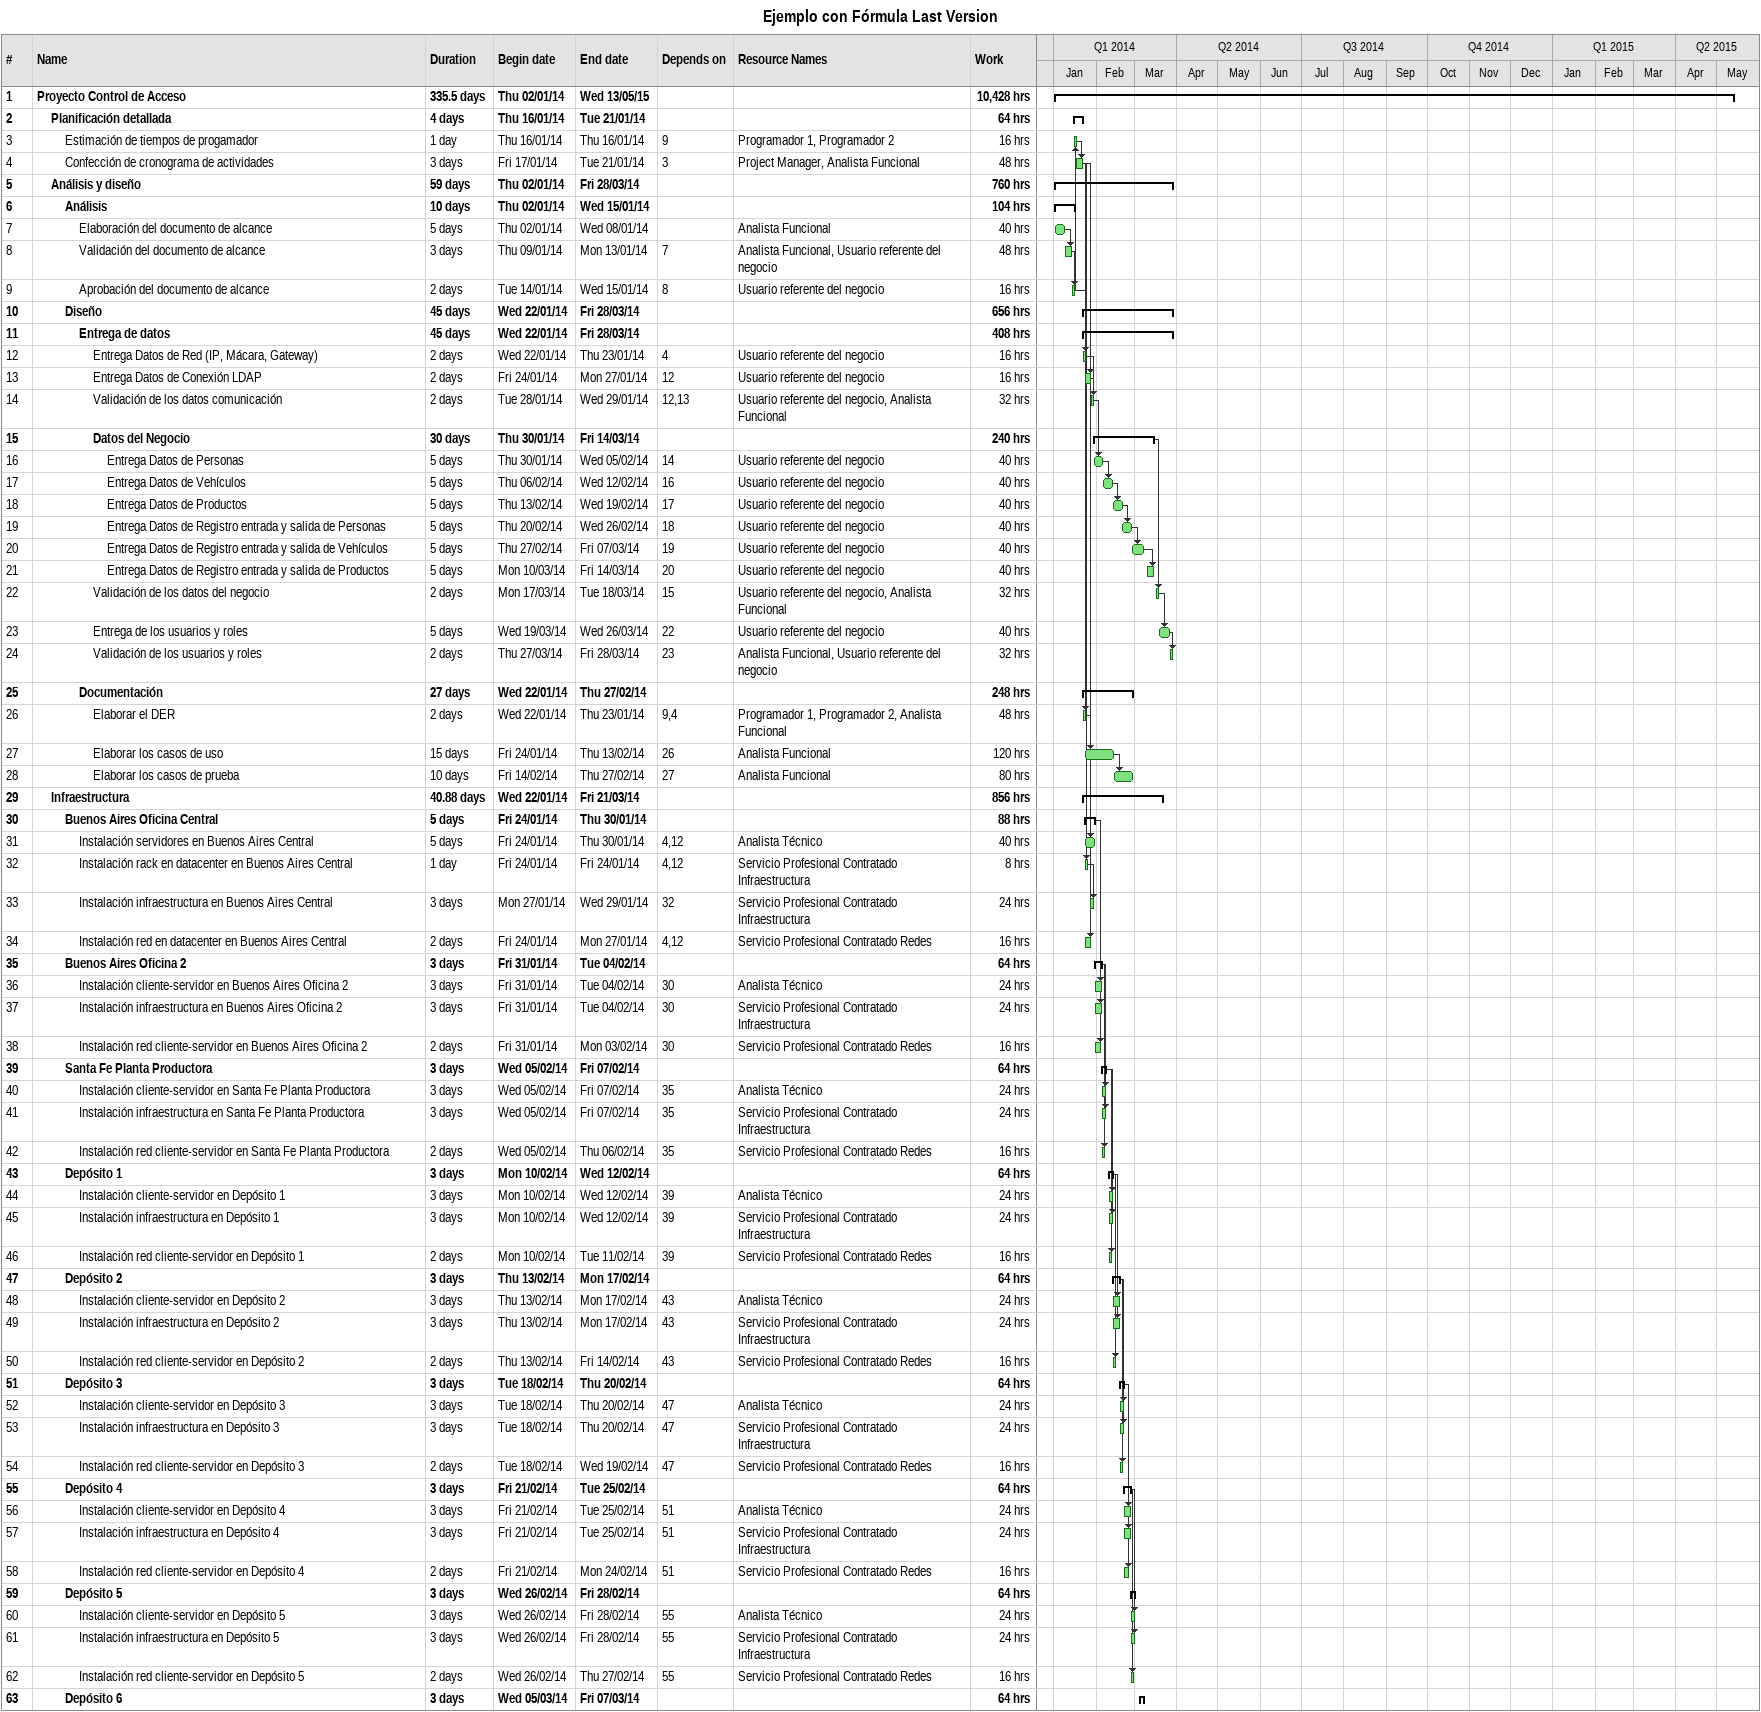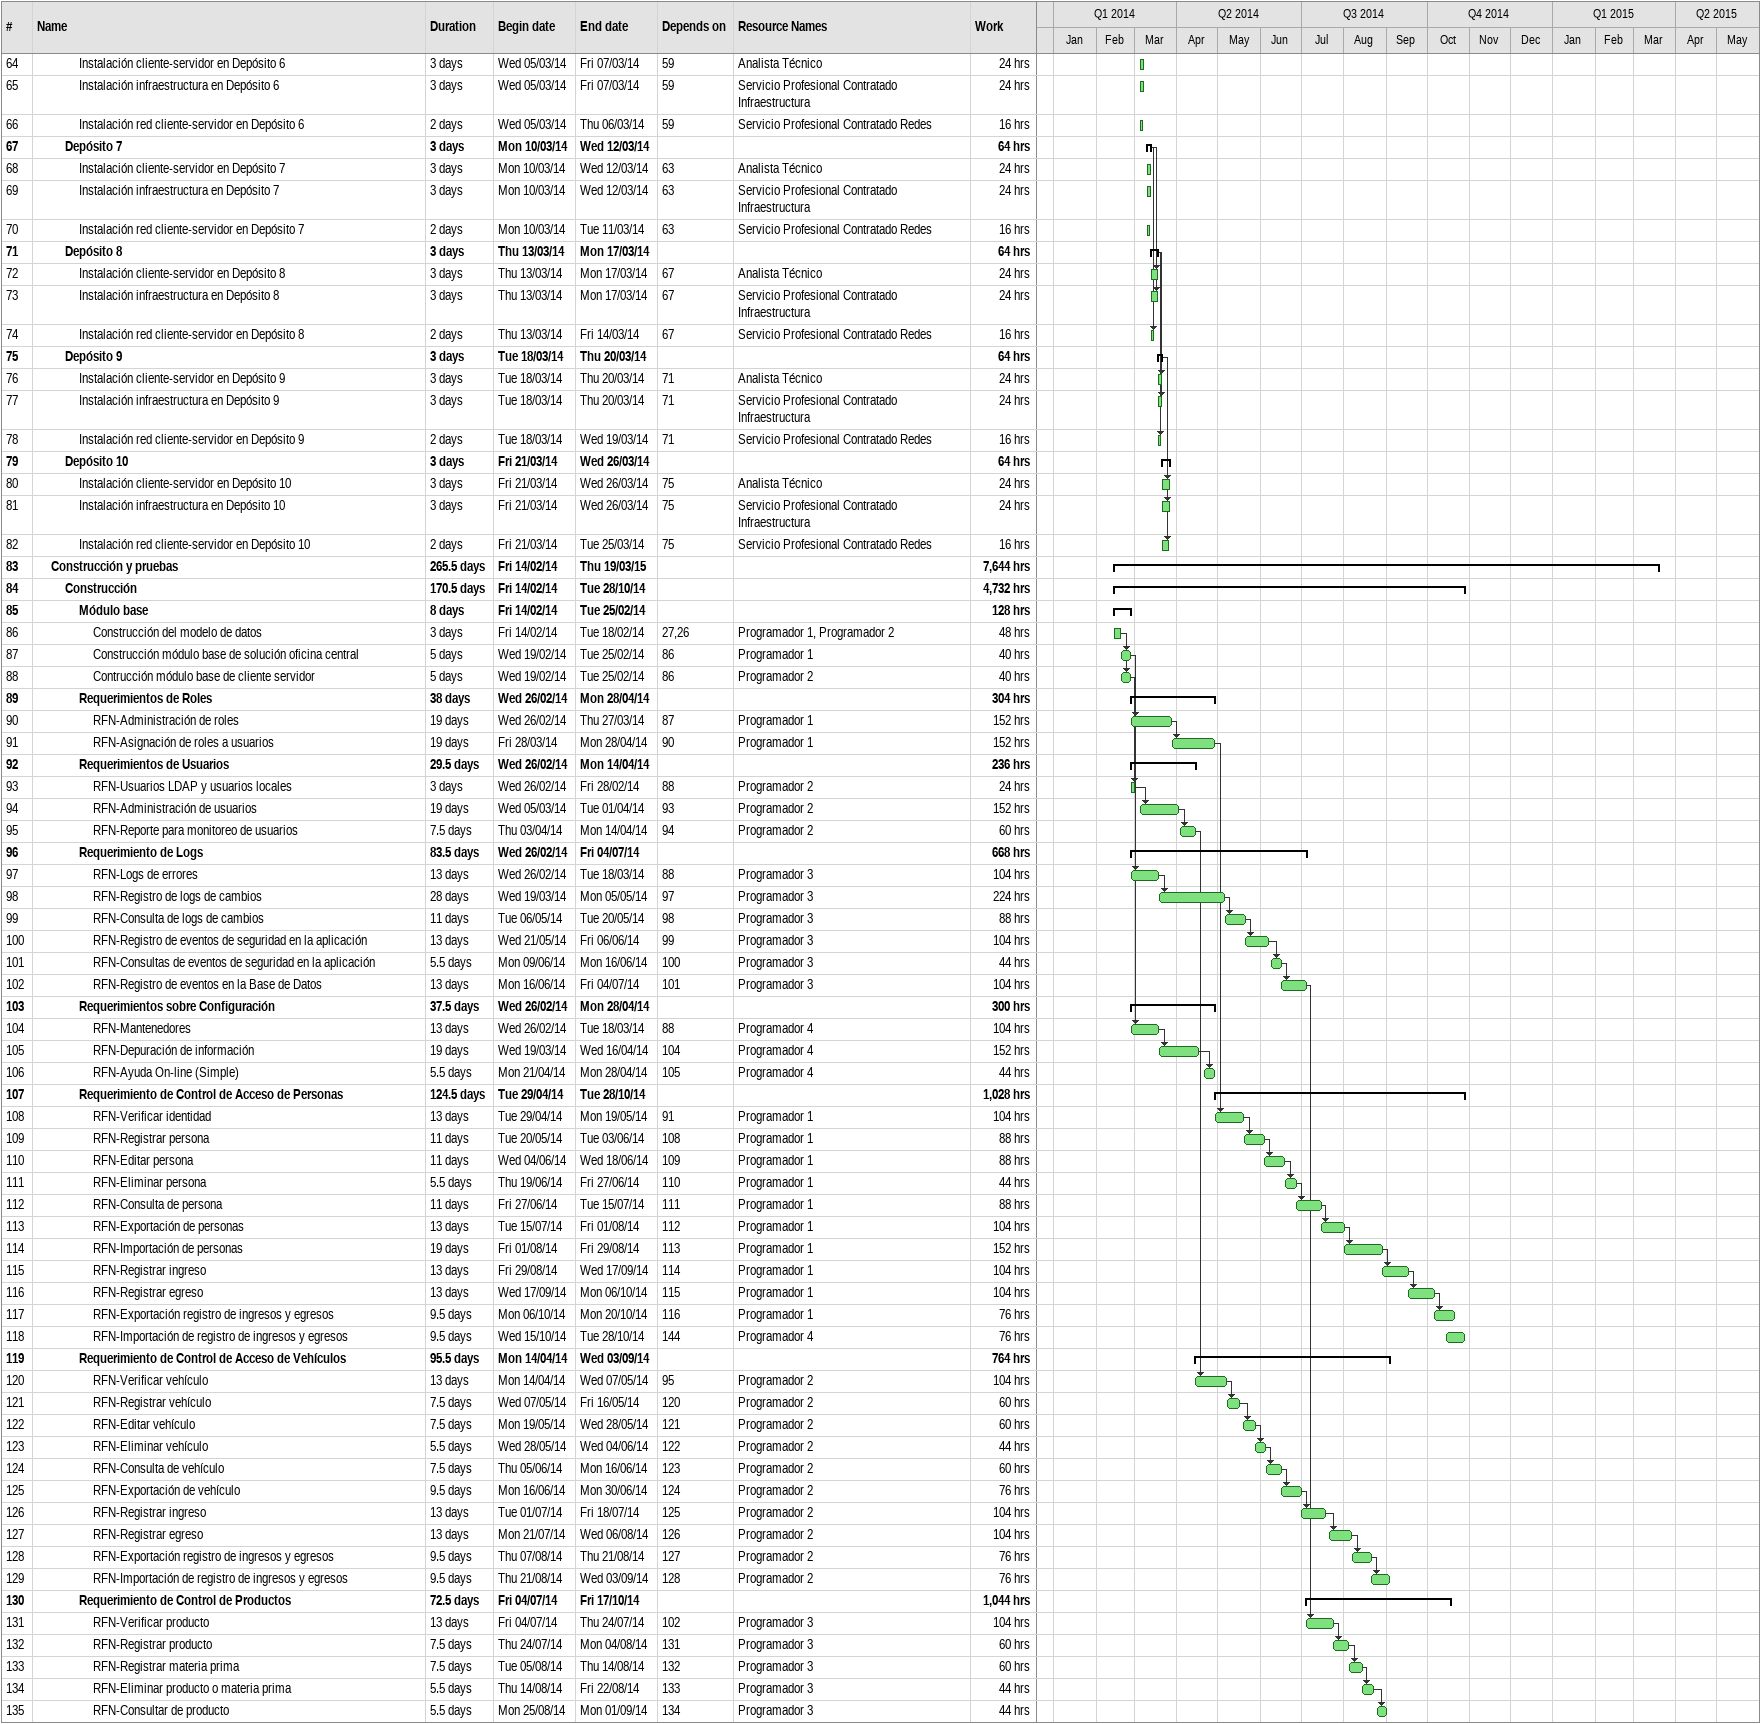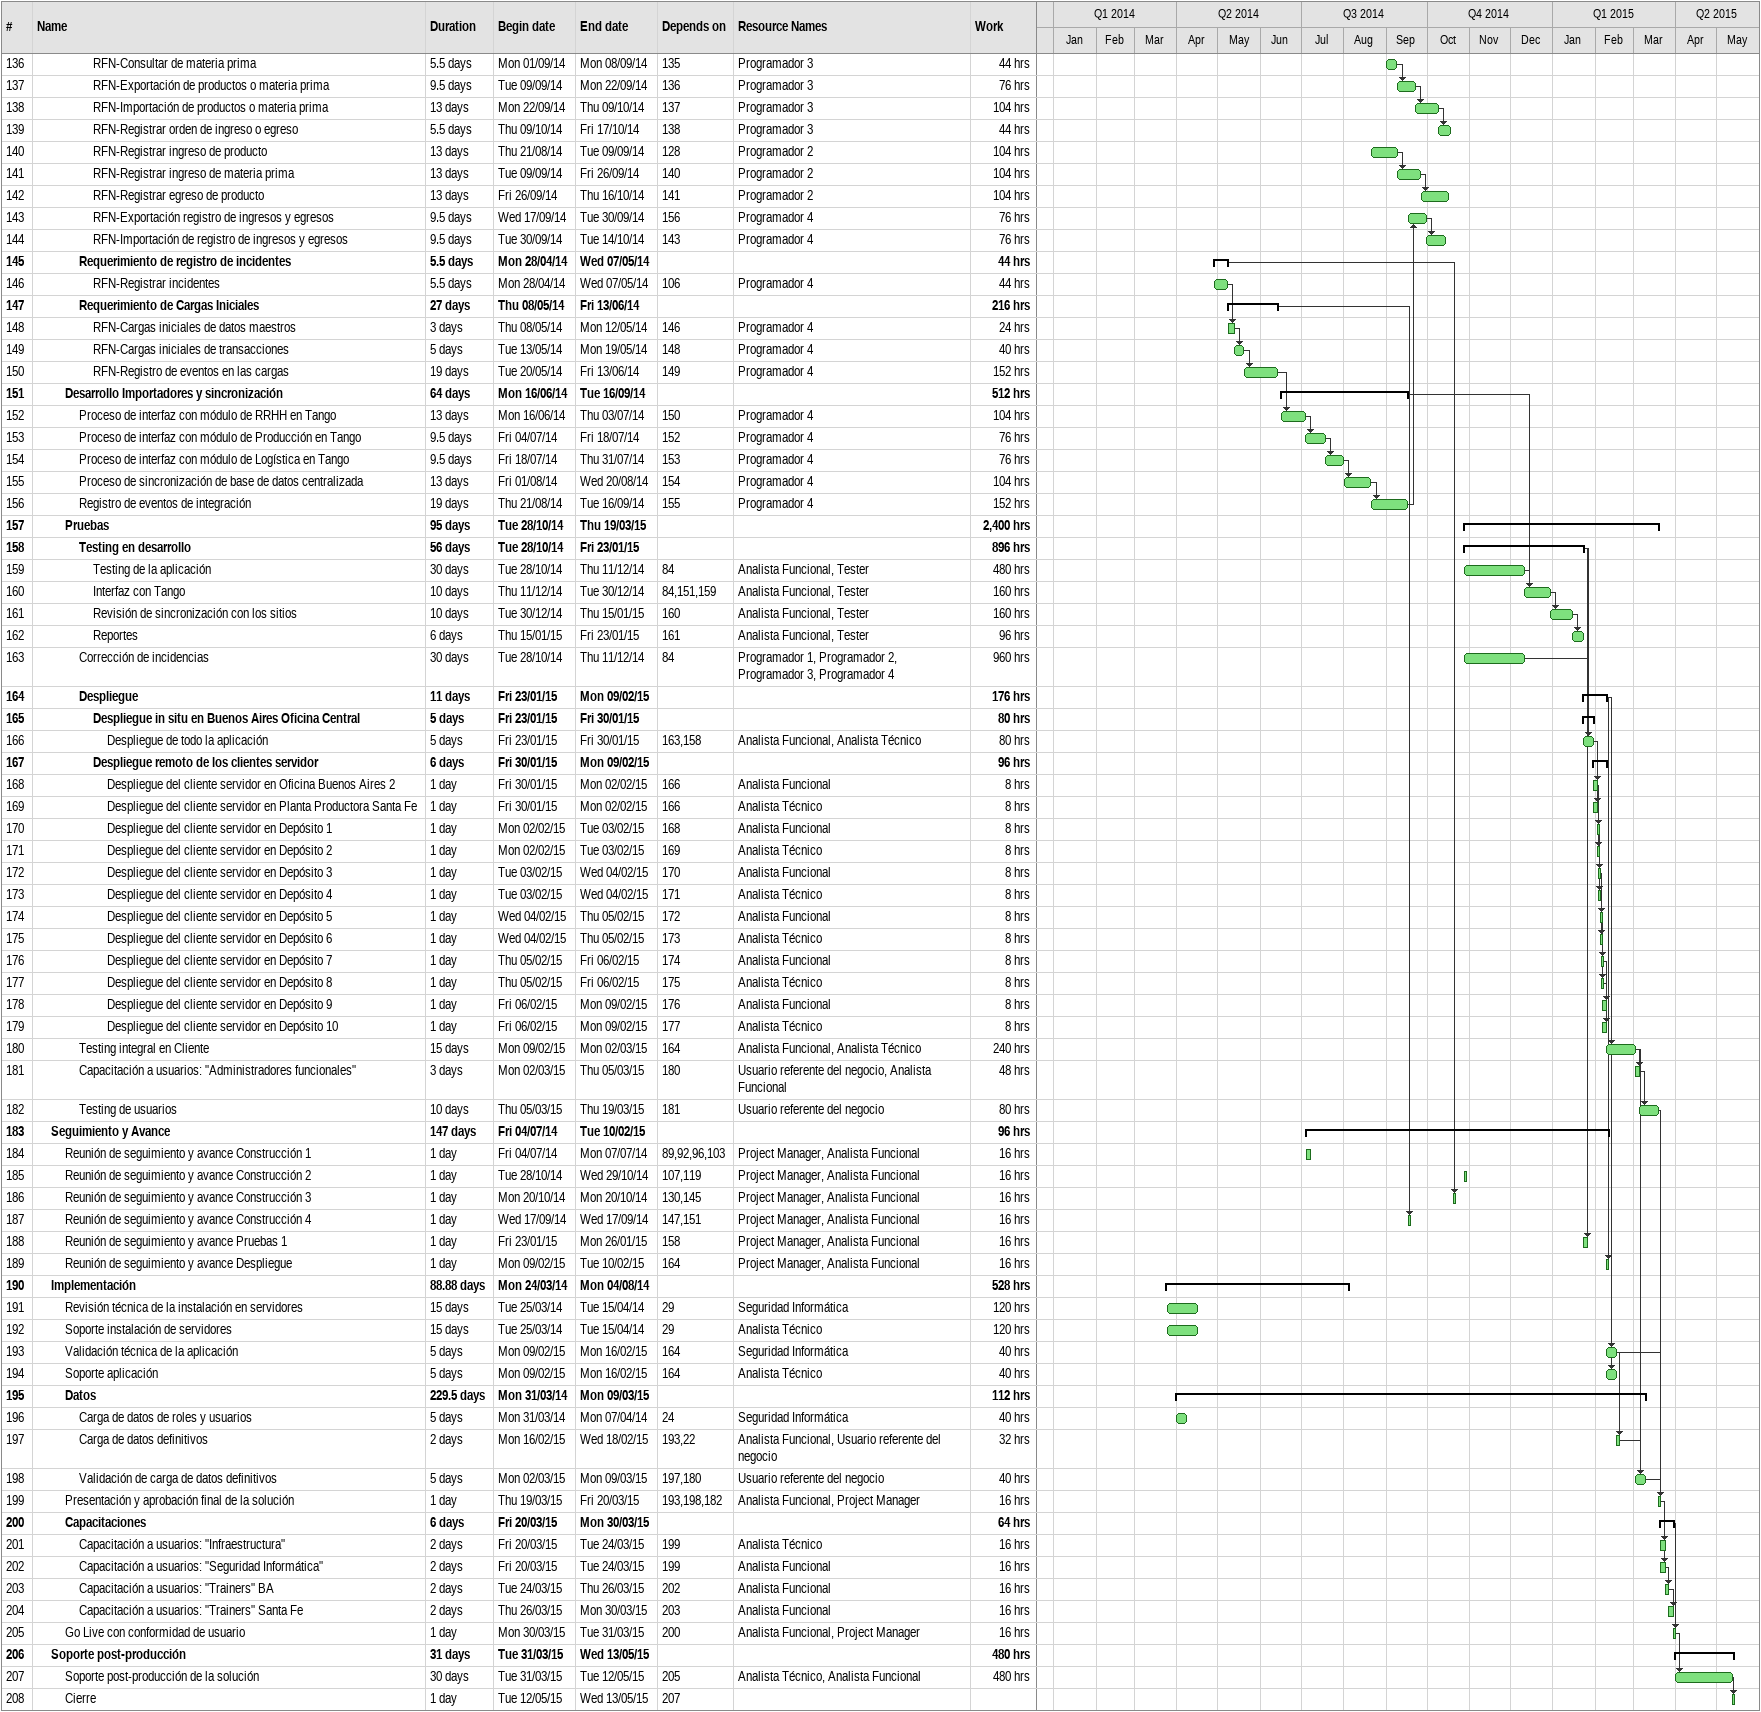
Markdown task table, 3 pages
Ejemplo con Fórmula Last Version

| ID | Level | Task | Duration | Start | Finish | Predecessors | Resources | Work (h) |
|---|---|---|---|---|---|---|---|---|
| 1 | 1 | **Proyecto Control de Acceso** | 335.5d | 2014-01-02 | 2015-05-13 |  |  | 10428 |
| 2 | 2 | **Planificación detallada** | 4d | 2014-01-16 | 2014-01-21 |  |  | 64 |
| 3 | 3 | Estimación de tiempos de progamador | 1d | 2014-01-16 | 2014-01-16 | 9 | Programador 1, Programador 2 | 16 |
| 4 | 3 | Confección de cronograma de actividades | 3d | 2014-01-17 | 2014-01-21 | 3 | Project Manager, Analista Funcional | 48 |
| 5 | 2 | **Análisis y diseño** | 59d | 2014-01-02 | 2014-03-28 |  |  | 760 |
| 6 | 3 | **Análisis** | 10d | 2014-01-02 | 2014-01-15 |  |  | 104 |
| 7 | 4 | Elaboración del documento de alcance | 5d | 2014-01-02 | 2014-01-08 |  | Analista Funcional | 40 |
| 8 | 4 | Validación del documento de alcance | 3d | 2014-01-09 | 2014-01-13 | 7 | Analista Funcional, Usuario referente del negocio | 48 |
| 9 | 4 | Aprobación del documento de alcance | 2d | 2014-01-14 | 2014-01-15 | 8 | Usuario referente del negocio | 16 |
| 10 | 3 | **Diseño** | 45d | 2014-01-22 | 2014-03-28 |  |  | 656 |
| 11 | 4 | **Entrega de datos** | 45d | 2014-01-22 | 2014-03-28 |  |  | 408 |
| 12 | 5 | Entrega Datos de Red (IP, Mácara, Gateway) | 2d | 2014-01-22 | 2014-01-23 | 4 | Usuario referente del negocio | 16 |
| 13 | 5 | Entrega Datos de Conexión LDAP | 2d | 2014-01-24 | 2014-01-27 | 12 | Usuario referente del negocio | 16 |
| 14 | 5 | Validación de los datos comunicación | 2d | 2014-01-28 | 2014-01-29 | 12, 13 | Usuario referente del negocio, Analista Funcional | 32 |
| 15 | 5 | **Datos del Negocio** | 30d | 2014-01-30 | 2014-03-14 |  |  | 240 |
| 16 | 6 | Entrega Datos de Personas | 5d | 2014-01-30 | 2014-02-05 | 14 | Usuario referente del negocio | 40 |
| 17 | 6 | Entrega Datos de Vehículos | 5d | 2014-02-06 | 2014-02-12 | 16 | Usuario referente del negocio | 40 |
| 18 | 6 | Entrega Datos de Productos | 5d | 2014-02-13 | 2014-02-19 | 17 | Usuario referente del negocio | 40 |
| 19 | 6 | Entrega Datos de Registro entrada y salida de Personas | 5d | 2014-02-20 | 2014-02-26 | 18 | Usuario referente del negocio | 40 |
| 20 | 6 | Entrega Datos de Registro entrada y salida de Vehículos | 5d | 2014-02-27 | 2014-03-07 | 19 | Usuario referente del negocio | 40 |
| 21 | 6 | Entrega Datos de Registro entrada y salida de Productos | 5d | 2014-03-10 | 2014-03-14 | 20 | Usuario referente del negocio | 40 |
| 22 | 5 | Validación de los datos del negocio | 2d | 2014-03-17 | 2014-03-18 | 15 | Usuario referente del negocio, Analista Funcional | 32 |
| 23 | 5 | Entrega de los usuarios y roles | 5d | 2014-03-19 | 2014-03-26 | 22 | Usuario referente del negocio | 40 |
| 24 | 5 | Validación de los usuarios y roles | 2d | 2014-03-27 | 2014-03-28 | 23 | Analista Funcional, Usuario referente del negocio | 32 |
| 25 | 4 | **Documentación** | 27d | 2014-01-22 | 2014-02-27 |  |  | 248 |
| 26 | 5 | Elaborar el DER | 2d | 2014-01-22 | 2014-01-23 | 9, 4 | Programador 1, Programador 2, Analista Funcional | 48 |
| 27 | 5 | Elaborar los casos de uso | 15d | 2014-01-24 | 2014-02-13 | 26 | Analista Funcional | 120 |
| 28 | 5 | Elaborar los casos de prueba | 10d | 2014-02-14 | 2014-02-27 | 27 | Analista Funcional | 80 |
| 29 | 2 | **Infraestructura** | 40.88d | 2014-01-22 | 2014-03-21 |  |  | 856 |
| 30 | 3 | **Buenos Aires Oficina Central** | 5d | 2014-01-24 | 2014-01-30 |  |  | 88 |
| 31 | 4 | Instalación servidores en Buenos Aires Central | 5d | 2014-01-24 | 2014-01-30 | 4, 12 | Analista Técnico | 40 |
| 32 | 4 | Instalación rack en datacenter en Buenos Aires Central | 1d | 2014-01-24 | 2014-01-24 | 4, 12 | Servicio Profesional Contratado Infraestructura | 8 |
| 33 | 4 | Instalación infraestructura en Buenos Aires Central | 3d | 2014-01-27 | 2014-01-29 | 32 | Servicio Profesional Contratado Infraestructura | 24 |
| 34 | 4 | Instalación red en datacenter en Buenos Aires Central | 2d | 2014-01-24 | 2014-01-27 | 4, 12 | Servicio Profesional Contratado Redes | 16 |
| 35 | 3 | **Buenos Aires Oficina 2** | 3d | 2014-01-31 | 2014-02-04 |  |  | 64 |
| 36 | 4 | Instalación cliente-servidor en Buenos Aires Oficina 2 | 3d | 2014-01-31 | 2014-02-04 | 30 | Analista Técnico | 24 |
| 37 | 4 | Instalación infraestructura en Buenos Aires Oficina 2 | 3d | 2014-01-31 | 2014-02-04 | 30 | Servicio Profesional Contratado Infraestructura | 24 |
| 38 | 4 | Instalación red cliente-servidor en Buenos Aires Oficina 2 | 2d | 2014-01-31 | 2014-02-03 | 30 | Servicio Profesional Contratado Redes | 16 |
| 39 | 3 | **Santa Fe Planta Productora** | 3d | 2014-02-05 | 2014-02-07 |  |  | 64 |
| 40 | 4 | Instalación cliente-servidor en Santa Fe Planta Productora | 3d | 2014-02-05 | 2014-02-07 | 35 | Analista Técnico | 24 |
| 41 | 4 | Instalación infraestructura en Santa Fe Planta Productora | 3d | 2014-02-05 | 2014-02-07 | 35 | Servicio Profesional Contratado Infraestructura | 24 |
| 42 | 4 | Instalación red cliente-servidor en Santa Fe Planta Productora | 2d | 2014-02-05 | 2014-02-06 | 35 | Servicio Profesional Contratado Redes | 16 |
| 43 | 3 | **Depósito 1** | 3d | 2014-02-10 | 2014-02-12 |  |  | 64 |
| 44 | 4 | Instalación cliente-servidor en Depósito 1 | 3d | 2014-02-10 | 2014-02-12 | 39 | Analista Técnico | 24 |
| 45 | 4 | Instalación infraestructura en Depósito 1 | 3d | 2014-02-10 | 2014-02-12 | 39 | Servicio Profesional Contratado Infraestructura | 24 |
| 46 | 4 | Instalación red cliente-servidor en Depósito 1 | 2d | 2014-02-10 | 2014-02-11 | 39 | Servicio Profesional Contratado Redes | 16 |
| 47 | 3 | **Depósito 2** | 3d | 2014-02-13 | 2014-02-17 |  |  | 64 |
| 48 | 4 | Instalación cliente-servidor en Depósito 2 | 3d | 2014-02-13 | 2014-02-17 | 43 | Analista Técnico | 24 |
| 49 | 4 | Instalación infraestructura en Depósito 2 | 3d | 2014-02-13 | 2014-02-17 | 43 | Servicio Profesional Contratado Infraestructura | 24 |
| 50 | 4 | Instalación red cliente-servidor en Depósito 2 | 2d | 2014-02-13 | 2014-02-14 | 43 | Servicio Profesional Contratado Redes | 16 |
| 51 | 3 | **Depósito 3** | 3d | 2014-02-18 | 2014-02-20 |  |  | 64 |
| 52 | 4 | Instalación cliente-servidor en Depósito 3 | 3d | 2014-02-18 | 2014-02-20 | 47 | Analista Técnico | 24 |
| 53 | 4 | Instalación infraestructura en Depósito 3 | 3d | 2014-02-18 | 2014-02-20 | 47 | Servicio Profesional Contratado Infraestructura | 24 |
| 54 | 4 | Instalación red cliente-servidor en Depósito 3 | 2d | 2014-02-18 | 2014-02-19 | 47 | Servicio Profesional Contratado Redes | 16 |
| 55 | 3 | **Depósito 4** | 3d | 2014-02-21 | 2014-02-25 |  |  | 64 |
| 56 | 4 | Instalación cliente-servidor en Depósito 4 | 3d | 2014-02-21 | 2014-02-25 | 51 | Analista Técnico | 24 |
| 57 | 4 | Instalación infraestructura en Depósito 4 | 3d | 2014-02-21 | 2014-02-25 | 51 | Servicio Profesional Contratado Infraestructura | 24 |
| 58 | 4 | Instalación red cliente-servidor en Depósito 4 | 2d | 2014-02-21 | 2014-02-24 | 51 | Servicio Profesional Contratado Redes | 16 |
| 59 | 3 | **Depósito 5** | 3d | 2014-02-26 | 2014-02-28 |  |  | 64 |
| 60 | 4 | Instalación cliente-servidor en Depósito 5 | 3d | 2014-02-26 | 2014-02-28 | 55 | Analista Técnico | 24 |
| 61 | 4 | Instalación infraestructura en Depósito 5 | 3d | 2014-02-26 | 2014-02-28 | 55 | Servicio Profesional Contratado Infraestructura | 24 |
| 62 | 4 | Instalación red cliente-servidor en Depósito 5 | 2d | 2014-02-26 | 2014-02-27 | 55 | Servicio Profesional Contratado Redes | 16 |
| 63 | 3 | **Depósito 6** | 3d | 2014-03-05 | 2014-03-07 |  |  | 64 |
| 64 | 4 | Instalación cliente-servidor en Depósito 6 | 3d | 2014-03-05 | 2014-03-07 | 59 | Analista Técnico | 24 |
| 65 | 4 | Instalación infraestructura en Depósito 6 | 3d | 2014-03-05 | 2014-03-07 | 59 | Servicio Profesional Contratado Infraestructura | 24 |
| 66 | 4 | Instalación red cliente-servidor en Depósito 6 | 2d | 2014-03-05 | 2014-03-06 | 59 | Servicio Profesional Contratado Redes | 16 |
| 67 | 3 | **Depósito 7** | 3d | 2014-03-10 | 2014-03-12 |  |  | 64 |
| 68 | 4 | Instalación cliente-servidor en Depósito 7 | 3d | 2014-03-10 | 2014-03-12 | 63 | Analista Técnico | 24 |
| 69 | 4 | Instalación infraestructura en Depósito 7 | 3d | 2014-03-10 | 2014-03-12 | 63 | Servicio Profesional Contratado Infraestructura | 24 |
| 70 | 4 | Instalación red cliente-servidor en Depósito 7 | 2d | 2014-03-10 | 2014-03-11 | 63 | Servicio Profesional Contratado Redes | 16 |
| 71 | 3 | **Depósito 8** | 3d | 2014-03-13 | 2014-03-17 |  |  | 64 |
| 72 | 4 | Instalación cliente-servidor en Depósito 8 | 3d | 2014-03-13 | 2014-03-17 | 67 | Analista Técnico | 24 |
| 73 | 4 | Instalación infraestructura en Depósito 8 | 3d | 2014-03-13 | 2014-03-17 | 67 | Servicio Profesional Contratado Infraestructura | 24 |
| 74 | 4 | Instalación red cliente-servidor en Depósito 8 | 2d | 2014-03-13 | 2014-03-14 | 67 | Servicio Profesional Contratado Redes | 16 |
| 75 | 3 | **Depósito 9** | 3d | 2014-03-18 | 2014-03-20 |  |  | 64 |
| 76 | 4 | Instalación cliente-servidor en Depósito 9 | 3d | 2014-03-18 | 2014-03-20 | 71 | Analista Técnico | 24 |
| 77 | 4 | Instalación infraestructura en Depósito 9 | 3d | 2014-03-18 | 2014-03-20 | 71 | Servicio Profesional Contratado Infraestructura | 24 |
| 78 | 4 | Instalación red cliente-servidor en Depósito 9 | 2d | 2014-03-18 | 2014-03-19 | 71 | Servicio Profesional Contratado Redes | 16 |
| 79 | 3 | **Depósito 10** | 3d | 2014-03-21 | 2014-03-26 |  |  | 64 |
| 80 | 4 | Instalación cliente-servidor en Depósito 10 | 3d | 2014-03-21 | 2014-03-26 | 75 | Analista Técnico | 24 |
| 81 | 4 | Instalación infraestructura en Depósito 10 | 3d | 2014-03-21 | 2014-03-26 | 75 | Servicio Profesional Contratado Infraestructura | 24 |
| 82 | 4 | Instalación red cliente-servidor en Depósito 10 | 2d | 2014-03-21 | 2014-03-25 | 75 | Servicio Profesional Contratado Redes | 16 |
| 83 | 2 | **Construcción y pruebas** | 265.5d | 2014-02-14 | 2015-03-19 |  |  | 7644 |
| 84 | 3 | **Construcción** | 170.5d | 2014-02-14 | 2014-10-28 |  |  | 4732 |
| 85 | 4 | **Módulo base** | 8d | 2014-02-14 | 2014-02-25 |  |  | 128 |
| 86 | 5 | Construcción del modelo de datos | 3d | 2014-02-14 | 2014-02-18 | 27, 26 | Programador 1, Programador 2 | 48 |
| 87 | 5 | Construcción módulo base de solución oficina central | 5d | 2014-02-19 | 2014-02-25 | 86 | Programador 1 | 40 |
| 88 | 5 | Contrucción módulo base de cliente servidor | 5d | 2014-02-19 | 2014-02-25 | 86 | Programador 2 | 40 |
| 89 | 4 | **Requerimientos de Roles** | 38d | 2014-02-26 | 2014-04-28 |  |  | 304 |
| 90 | 5 | RFN-Administración de roles | 19d | 2014-02-26 | 2014-03-27 | 87 | Programador 1 | 152 |
| 91 | 5 | RFN-Asignación de roles a usuarios | 19d | 2014-03-28 | 2014-04-28 | 90 | Programador 1 | 152 |
| 92 | 4 | **Requerimientos de Usuarios** | 29.5d | 2014-02-26 | 2014-04-14 |  |  | 236 |
| 93 | 5 | RFN-Usuarios LDAP y usuarios locales | 3d | 2014-02-26 | 2014-02-28 | 88 | Programador 2 | 24 |
| 94 | 5 | RFN-Administración de usuarios | 19d | 2014-03-05 | 2014-04-01 | 93 | Programador 2 | 152 |
| 95 | 5 | RFN-Reporte para monitoreo de usuarios | 7.5d | 2014-04-03 | 2014-04-14 | 94 | Programador 2 | 60 |
| 96 | 4 | **Requerimiento de Logs** | 83.5d | 2014-02-26 | 2014-07-04 |  |  | 668 |
| 97 | 5 | RFN-Logs de errores | 13d | 2014-02-26 | 2014-03-18 | 88 | Programador 3 | 104 |
| 98 | 5 | RFN-Registro de logs de cambios | 28d | 2014-03-19 | 2014-05-05 | 97 | Programador 3 | 224 |
| 99 | 5 | RFN-Consulta de logs de cambios | 11d | 2014-05-06 | 2014-05-20 | 98 | Programador 3 | 88 |
| 100 | 5 | RFN-Registro de eventos de seguridad en la aplicación | 13d | 2014-05-21 | 2014-06-06 | 99 | Programador 3 | 104 |
| 101 | 5 | RFN-Consultas de eventos de seguridad en la aplicación | 5.5d | 2014-06-09 | 2014-06-16 | 100 | Programador 3 | 44 |
| 102 | 5 | RFN-Registro de eventos en la Base de Datos | 13d | 2014-06-16 | 2014-07-04 | 101 | Programador 3 | 104 |
| 103 | 4 | **Requerimientos sobre Configuración** | 37.5d | 2014-02-26 | 2014-04-28 |  |  | 300 |
| 104 | 5 | RFN-Mantenedores | 13d | 2014-02-26 | 2014-03-18 | 88 | Programador 4 | 104 |
| 105 | 5 | RFN-Depuración de información | 19d | 2014-03-19 | 2014-04-16 | 104 | Programador 4 | 152 |
| 106 | 5 | RFN-Ayuda On-line (Simple) | 5.5d | 2014-04-21 | 2014-04-28 | 105 | Programador 4 | 44 |
| 107 | 4 | **Requerimiento de Control de Acceso de Personas** | 124.5d | 2014-04-29 | 2014-10-28 |  |  | 1028 |
| 108 | 5 | RFN-Verificar identidad | 13d | 2014-04-29 | 2014-05-19 | 91 | Programador 1 | 104 |
| 109 | 5 | RFN-Registrar persona | 11d | 2014-05-20 | 2014-06-03 | 108 | Programador 1 | 88 |
| 110 | 5 | RFN-Editar persona | 11d | 2014-06-04 | 2014-06-18 | 109 | Programador 1 | 88 |
| 111 | 5 | RFN-Eliminar persona | 5.5d | 2014-06-19 | 2014-06-27 | 110 | Programador 1 | 44 |
| 112 | 5 | RFN-Consulta de persona | 11d | 2014-06-27 | 2014-07-15 | 111 | Programador 1 | 88 |
| 113 | 5 | RFN-Exportación de personas | 13d | 2014-07-15 | 2014-08-01 | 112 | Programador 1 | 104 |
| 114 | 5 | RFN-Importación de personas | 19d | 2014-08-01 | 2014-08-29 | 113 | Programador 1 | 152 |
| 115 | 5 | RFN-Registrar ingreso | 13d | 2014-08-29 | 2014-09-17 | 114 | Programador 1 | 104 |
| 116 | 5 | RFN-Registrar egreso | 13d | 2014-09-17 | 2014-10-06 | 115 | Programador 1 | 104 |
| 117 | 5 | RFN-Exportación registro de ingresos y egresos | 9.5d | 2014-10-06 | 2014-10-20 | 116 | Programador 1 | 76 |
| 118 | 5 | RFN-Importación de registro de ingresos y egresos | 9.5d | 2014-10-15 | 2014-10-28 | 144 | Programador 4 | 76 |
| 119 | 4 | **Requerimiento de Control de Acceso de Vehículos** | 95.5d | 2014-04-14 | 2014-09-03 |  |  | 764 |
| 120 | 5 | RFN-Verificar vehículo | 13d | 2014-04-14 | 2014-05-07 | 95 | Programador 2 | 104 |
| 121 | 5 | RFN-Registrar vehículo | 7.5d | 2014-05-07 | 2014-05-16 | 120 | Programador 2 | 60 |
| 122 | 5 | RFN-Editar vehículo | 7.5d | 2014-05-19 | 2014-05-28 | 121 | Programador 2 | 60 |
| 123 | 5 | RFN-Eliminar vehículo | 5.5d | 2014-05-28 | 2014-06-04 | 122 | Programador 2 | 44 |
| 124 | 5 | RFN-Consulta de vehículo | 7.5d | 2014-06-05 | 2014-06-16 | 123 | Programador 2 | 60 |
| 125 | 5 | RFN-Exportación de vehículo | 9.5d | 2014-06-16 | 2014-06-30 | 124 | Programador 2 | 76 |
| 126 | 5 | RFN-Registrar ingreso | 13d | 2014-07-01 | 2014-07-18 | 125 | Programador 2 | 104 |
| 127 | 5 | RFN-Registrar egreso | 13d | 2014-07-21 | 2014-08-06 | 126 | Programador 2 | 104 |
| 128 | 5 | RFN-Exportación registro de ingresos y egresos | 9.5d | 2014-08-07 | 2014-08-21 | 127 | Programador 2 | 76 |
| 129 | 5 | RFN-Importación de registro de ingresos y egresos | 9.5d | 2014-08-21 | 2014-09-03 | 128 | Programador 2 | 76 |
| 130 | 4 | **Requerimiento de Control de Productos** | 72.5d | 2014-07-04 | 2014-10-17 |  |  | 1044 |
| 131 | 5 | RFN-Verificar producto | 13d | 2014-07-04 | 2014-07-24 | 102 | Programador 3 | 104 |
| 132 | 5 | RFN-Registrar producto | 7.5d | 2014-07-24 | 2014-08-04 | 131 | Programador 3 | 60 |
| 133 | 5 | RFN-Registrar materia prima | 7.5d | 2014-08-05 | 2014-08-14 | 132 | Programador 3 | 60 |
| 134 | 5 | RFN-Eliminar producto o materia prima | 5.5d | 2014-08-14 | 2014-08-22 | 133 | Programador 3 | 44 |
| 135 | 5 | RFN-Consultar de producto | 5.5d | 2014-08-25 | 2014-09-01 | 134 | Programador 3 | 44 |
| 136 | 5 | RFN-Consultar de materia prima | 5.5d | 2014-09-01 | 2014-09-08 | 135 | Programador 3 | 44 |
| 137 | 5 | RFN-Exportación de productos o materia prima | 9.5d | 2014-09-09 | 2014-09-22 | 136 | Programador 3 | 76 |
| 138 | 5 | RFN-Importación de productos o materia prima | 13d | 2014-09-22 | 2014-10-09 | 137 | Programador 3 | 104 |
| 139 | 5 | RFN-Registrar orden de ingreso o egreso | 5.5d | 2014-10-09 | 2014-10-17 | 138 | Programador 3 | 44 |
| 140 | 5 | RFN-Registrar ingreso de producto | 13d | 2014-08-21 | 2014-09-09 | 128 | Programador 2 | 104 |
| 141 | 5 | RFN-Registrar ingreso de materia prima | 13d | 2014-09-09 | 2014-09-26 | 140 | Programador 2 | 104 |
| 142 | 5 | RFN-Registrar egreso de producto | 13d | 2014-09-26 | 2014-10-16 | 141 | Programador 2 | 104 |
| 143 | 5 | RFN-Exportación registro de ingresos y egresos | 9.5d | 2014-09-17 | 2014-09-30 | 156 | Programador 4 | 76 |
| 144 | 5 | RFN-Importación de registro de ingresos y egresos | 9.5d | 2014-09-30 | 2014-10-14 | 143 | Programador 4 | 76 |
| 145 | 4 | **Requerimiento de registro de incidentes** | 5.5d | 2014-04-28 | 2014-05-07 |  |  | 44 |
| 146 | 5 | RFN-Registrar incidentes | 5.5d | 2014-04-28 | 2014-05-07 | 106 | Programador 4 | 44 |
| 147 | 4 | **Requerimiento de Cargas Iniciales** | 27d | 2014-05-08 | 2014-06-13 |  |  | 216 |
| 148 | 5 | RFN-Cargas iniciales de datos maestros | 3d | 2014-05-08 | 2014-05-12 | 146 | Programador 4 | 24 |
| 149 | 5 | RFN-Cargas iniciales de transacciones | 5d | 2014-05-13 | 2014-05-19 | 148 | Programador 4 | 40 |
| 150 | 5 | RFN-Registro de eventos en las cargas | 19d | 2014-05-20 | 2014-06-13 | 149 | Programador 4 | 152 |
| 151 | 3 | **Desarrollo Importadores y sincronización** | 64d | 2014-06-16 | 2014-09-16 |  |  | 512 |
| 152 | 4 | Proceso de interfaz con módulo de RRHH en Tango | 13d | 2014-06-16 | 2014-07-03 | 150 | Programador 4 | 104 |
| 153 | 4 | Proceso de interfaz con módulo de Producción en Tango | 9.5d | 2014-07-04 | 2014-07-18 | 152 | Programador 4 | 76 |
| 154 | 4 | Proceso de interfaz con módulo de Logística en Tango | 9.5d | 2014-07-18 | 2014-07-31 | 153 | Programador 4 | 76 |
| 155 | 4 | Proceso de sincronización de base de datos centralizada | 13d | 2014-08-01 | 2014-08-20 | 154 | Programador 4 | 104 |
| 156 | 4 | Registro de eventos de integración | 19d | 2014-08-21 | 2014-09-16 | 155 | Programador 4 | 152 |
| 157 | 3 | **Pruebas** | 95d | 2014-10-28 | 2015-03-19 |  |  | 2400 |
| 158 | 4 | **Testing en desarrollo** | 56d | 2014-10-28 | 2015-01-23 |  |  | 896 |
| 159 | 5 | Testing de la aplicación | 30d | 2014-10-28 | 2014-12-11 | 84 | Analista Funcional, Tester | 480 |
| 160 | 5 | Interfaz con Tango | 10d | 2014-12-11 | 2014-12-30 | 84, 151, 159 | Analista Funcional, Tester | 160 |
| 161 | 5 | Revisión de sincronización con los sitios | 10d | 2014-12-30 | 2015-01-15 | 160 | Analista Funcional, Tester | 160 |
| 162 | 5 | Reportes | 6d | 2015-01-15 | 2015-01-23 | 161 | Analista Funcional, Tester | 96 |
| 163 | 4 | Corrección de incidencias | 30d | 2014-10-28 | 2014-12-11 | 84 | Programador 1, Programador 2, Programador 3, Programador 4 | 960 |
| 164 | 4 | **Despliegue** | 11d | 2015-01-23 | 2015-02-09 |  |  | 176 |
| 165 | 5 | **Despliegue in situ en Buenos Aires Oficina Central** | 5d | 2015-01-23 | 2015-01-30 |  |  | 80 |
| 166 | 6 | Despliegue de todo la aplicación | 5d | 2015-01-23 | 2015-01-30 | 163, 158 | Analista Funcional, Analista Técnico | 80 |
| 167 | 5 | **Despliegue remoto de los clientes servidor** | 6d | 2015-01-30 | 2015-02-09 |  |  | 96 |
| 168 | 6 | Despliegue del cliente servidor en Oficina Buenos Aires 2 | 1d | 2015-01-30 | 2015-02-02 | 166 | Analista Funcional | 8 |
| 169 | 6 | Despliegue del cliente servidor en Planta Productora Santa Fe | 1d | 2015-01-30 | 2015-02-02 | 166 | Analista Técnico | 8 |
| 170 | 6 | Despliegue del cliente servidor en Depósito 1 | 1d | 2015-02-02 | 2015-02-03 | 168 | Analista Funcional | 8 |
| 171 | 6 | Despliegue del cliente servidor en Depósito 2 | 1d | 2015-02-02 | 2015-02-03 | 169 | Analista Técnico | 8 |
| 172 | 6 | Despliegue del cliente servidor en Depósito 3 | 1d | 2015-02-03 | 2015-02-04 | 170 | Analista Funcional | 8 |
| 173 | 6 | Despliegue del cliente servidor en Depósito 4 | 1d | 2015-02-03 | 2015-02-04 | 171 | Analista Técnico | 8 |
| 174 | 6 | Despliegue del cliente servidor en Depósito 5 | 1d | 2015-02-04 | 2015-02-05 | 172 | Analista Funcional | 8 |
| 175 | 6 | Despliegue del cliente servidor en Depósito 6 | 1d | 2015-02-04 | 2015-02-05 | 173 | Analista Técnico | 8 |
| 176 | 6 | Despliegue del cliente servidor en Depósito 7 | 1d | 2015-02-05 | 2015-02-06 | 174 | Analista Funcional | 8 |
| 177 | 6 | Despliegue del cliente servidor en Depósito 8 | 1d | 2015-02-05 | 2015-02-06 | 175 | Analista Técnico | 8 |
| 178 | 6 | Despliegue del cliente servidor en Depósito 9 | 1d | 2015-02-06 | 2015-02-09 | 176 | Analista Funcional | 8 |
| 179 | 6 | Despliegue del cliente servidor en Depósito 10 | 1d | 2015-02-06 | 2015-02-09 | 177 | Analista Técnico | 8 |
| 180 | 4 | Testing integral en Cliente | 15d | 2015-02-09 | 2015-03-02 | 164 | Analista Funcional, Analista Técnico | 240 |
| 181 | 4 | Capacitación a usuarios: "Administradores funcionales" | 3d | 2015-03-02 | 2015-03-05 | 180 | Usuario referente del negocio, Analista Funcional | 48 |
| 182 | 4 | Testing de usuarios | 10d | 2015-03-05 | 2015-03-19 | 181 | Usuario referente del negocio | 80 |
| 183 | 2 | **Seguimiento y Avance** | 147d | 2014-07-04 | 2015-02-10 |  |  | 96 |
| 184 | 3 | Reunión de seguimiento y avance Construcción 1 | 1d | 2014-07-04 | 2014-07-07 | 89, 92, 96, 103 | Project Manager, Analista Funcional | 16 |
| 185 | 3 | Reunión de seguimiento y avance Construcción 2 | 1d | 2014-10-28 | 2014-10-29 | 107, 119 | Project Manager, Analista Funcional | 16 |
| 186 | 3 | Reunión de seguimiento y avance Construcción 3 | 1d | 2014-10-20 | 2014-10-20 | 130, 145 | Project Manager, Analista Funcional | 16 |
| 187 | 3 | Reunión de seguimiento y avance Construcción 4 | 1d | 2014-09-17 | 2014-09-17 | 147, 151 | Project Manager, Analista Funcional | 16 |
| 188 | 3 | Reunión de seguimiento y avance Pruebas 1 | 1d | 2015-01-23 | 2015-01-26 | 158 | Project Manager, Analista Funcional | 16 |
| 189 | 3 | Reunión de seguimiento y avance Despliegue | 1d | 2015-02-09 | 2015-02-10 | 164 | Project Manager, Analista Funcional | 16 |
| 190 | 2 | **Implementación** | 88.88d | 2014-03-24 | 2014-08-04 |  |  | 528 |
| 191 | 3 | Revisión técnica de la instalación en servidores | 15d | 2014-03-25 | 2014-04-15 | 29 | Seguridad Informática | 120 |
| 192 | 3 | Soporte instalación de servidores | 15d | 2014-03-25 | 2014-04-15 | 29 | Analista Técnico | 120 |
| 193 | 3 | Validación técnica de la aplicación | 5d | 2015-02-09 | 2015-02-16 | 164 | Seguridad Informática | 40 |
| 194 | 3 | Soporte aplicación | 5d | 2015-02-09 | 2015-02-16 | 164 | Analista Técnico | 40 |
| 195 | 3 | **Datos** | 229.5d | 2014-03-31 | 2015-03-09 |  |  | 112 |
| 196 | 4 | Carga de datos de roles y usuarios | 5d | 2014-03-31 | 2014-04-07 | 24 | Seguridad Informática | 40 |
| 197 | 4 | Carga de datos definitivos | 2d | 2015-02-16 | 2015-02-18 | 193, 22 | Analista Funcional, Usuario referente del negocio | 32 |
| 198 | 4 | Validación de carga de datos definitivos | 5d | 2015-03-02 | 2015-03-09 | 197, 180 | Usuario referente del negocio | 40 |
| 199 | 3 | Presentación y aprobación final de la solución | 1d | 2015-03-19 | 2015-03-20 | 193, 198, 182 | Analista Funcional, Project Manager | 16 |
| 200 | 3 | **Capacitaciones** | 6d | 2015-03-20 | 2015-03-30 |  |  | 64 |
| 201 | 4 | Capacitación a usuarios: "Infraestructura" | 2d | 2015-03-20 | 2015-03-24 | 199 | Analista Técnico | 16 |
| 202 | 4 | Capacitación a usuarios: "Seguridad Informática" | 2d | 2015-03-20 | 2015-03-24 | 199 | Analista Funcional | 16 |
| 203 | 4 | Capacitación a usuarios: "Trainers" BA | 2d | 2015-03-24 | 2015-03-26 | 202 | Analista Funcional | 16 |
| 204 | 4 | Capacitación a usuarios: "Trainers" Santa Fe | 2d | 2015-03-26 | 2015-03-30 | 203 | Analista Funcional | 16 |
| 205 | 3 | Go Live con conformidad de usuario | 1d | 2015-03-30 | 2015-03-31 | 200 | Analista Funcional, Project Manager | 16 |
| 206 | 2 | **Soporte post-producción** | 31d | 2015-03-31 | 2015-05-13 |  |  | 480 |
| 207 | 3 | Soporte post-producción de la solución | 30d | 2015-03-31 | 2015-05-12 | 205 | Analista Técnico, Analista Funcional | 480 |
| 208 | 3 | Cierre | 1d | 2015-05-12 | 2015-05-13 | 207 |  |  |
